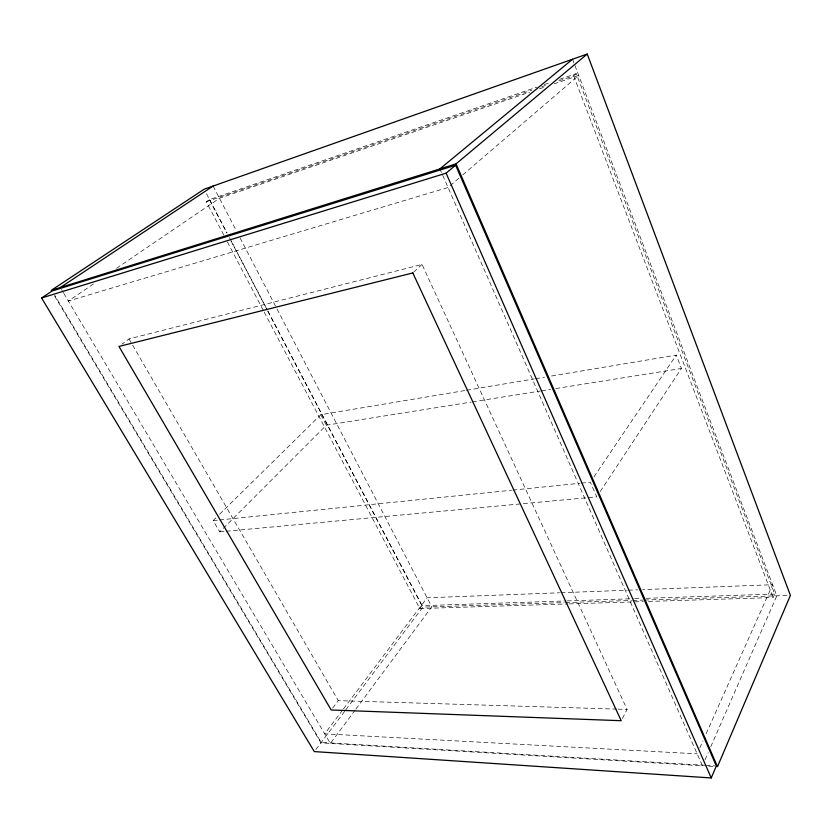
<?xml version="1.0" encoding="UTF-8"?>
<svg xmlns="http://www.w3.org/2000/svg" width="832" height="832" viewBox="0 0 832 832"><rect width="100%" height="100%" fill="white"/><g stroke="black" fill="none" stroke-linecap="round" stroke-linejoin="round"><path stroke-width="0.62" stroke-dasharray="4.16 3.12" d="M705.037 759.845L708.157 752.721M710.757 746.772L776.838 595.826L574.298 63.856M648.461 601.432L773.188 597.563L774.727 594.079L576.264 73.622L559.083 79.518M699.806 747.916L702.978 740.823M706.139 733.72L772.616 584.709L642.72 589.628M622.398 718.453L627.099 709.426L422.032 264.441L129.012 338.926L121.971 344.198M600.278 491.442L681.408 368.472L676.27 355.098L549.682 376.324M593.965 476.871L676.27 355.098M355.16 710.07L330.387 743.444L63.648 293.114M355.93 709.03L431.808 606.83L276.026 307.091M315.827 749.538L345.103 710.757M345.873 709.717L422.854 607.121L564.117 602.607M342.68 709.956L324.698 733.845L697.164 753.834M343.46 708.916L427.107 597.792L559.593 592.779M264.191 312.073L419.796 608.535L421.949 605.675L565.916 600.943M332.602 708.115L338.291 700.648L616.73 709.114M215.894 517.899L213.138 520.614L219.742 531.866L326.321 425.225L471.172 402.074M219.575 514.28L320.809 414.71L465.296 390.478M413.743 272.095L422.032 264.441M458.869 178.235L448.063 187.502L68.338 301.049L94.068 283.556M462.8 174.855L578.708 75.41L554.185 83.803M558.917 80.891L573.654 75.837L576.264 73.622M116.574 268.247L219.461 198.276L529.662 92.186M223.787 235.092L206.294 201.76L209.425 199.649L537.004 87.11M544.367 84.573L550.493 82.472M206.294 201.76L531.887 90.158M541.715 86.788L545.397 85.519M539.469 88.826L544.378 87.152M466.575 390.26L534.342 378.903M535.621 378.685L544.575 377.187M472.451 401.866L540.394 391.009M541.674 390.801L550.649 389.366M555.776 388.554L681.408 368.472M213.138 520.614L218.306 520.094M219.596 519.958L511.555 490.235M512.845 490.1L580.018 483.257M581.308 483.132L590.356 482.206L596.721 496.839L587.683 497.682M219.742 531.866L224.9 531.388M226.19 531.263L586.394 497.796M560.893 592.727L627.141 590.221M628.441 590.169L637.53 589.826M567.206 600.902L633.35 598.728M634.65 598.686L641.139 598.468M646.329 598.302L774.727 594.079M565.417 602.566L631.561 600.454M632.861 600.413L643.24 600.09M644.54 600.049L790.4 595.39M419.796 608.535L567.913 603.938M569.213 603.897L643.271 601.598M618.03 709.145L627.099 709.426M704.683 765.284L321.194 742.383L54.839 295.422M705.983 765.357L715.052 765.898M708.698 766.168L717.475 766.698M54.558 295.942L320.996 742.882L702.426 765.794L441.938 173.555M61.568 289.609L63.409 292.729M129.012 338.926L338.291 700.648M206.544 193.825L227.032 232.96M229.445 237.567L267.405 310.097M267.998 311.251L422.854 607.121M209.425 199.649L226.886 233.002M231.098 241.062L267.228 310.066M267.831 311.22L421.949 605.675M320.809 414.71L326.321 425.225M227.406 241.987L263.588 310.929M213.106 186.046L236.475 231.005M240.074 237.931L275.423 305.947M439.889 168.917L441.459 172.484M573.654 75.837L773.188 597.563M572.541 59.228L573.924 62.868"/><path stroke-width="1.25" d="M711.235 777.951L716.342 765.981L455.614 165.194L52.187 290.961L41.6 297.981L314.288 751.587L711.235 777.951L446.108 173.16L455.614 165.194M456.061 163.862L587.236 54.049L790.4 595.39L717.475 766.698L456.061 163.862L51.241 290.368L204.131 189.218L587.236 54.049M439.889 168.917L572.541 59.228M60.33 287.529L213.106 186.046M41.6 297.981L446.108 173.16M412.828 272.948L118.966 346.455L331.178 709.987L621.234 720.71L412.828 272.948"/></g></svg>
